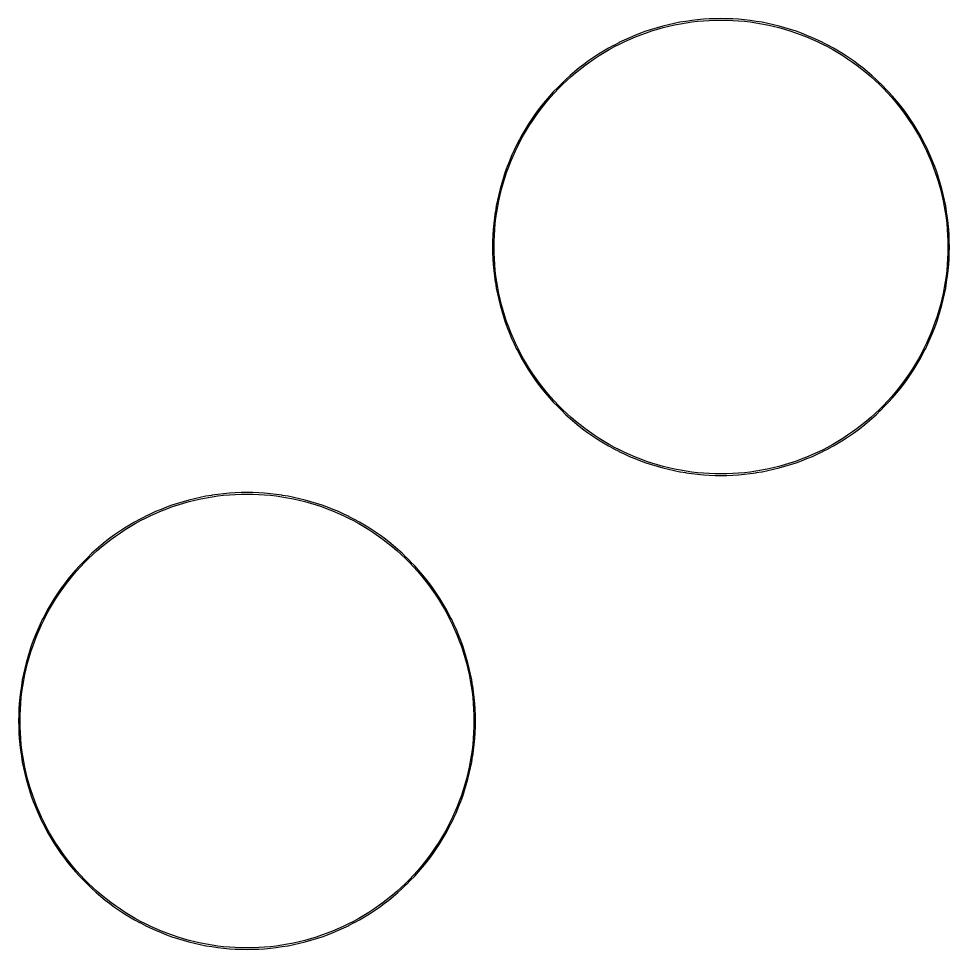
# Model space of a CAD drawing. Extents: x 5 to 45, y 9 to 138.
# Drawn here: x 12.36 to 18.6, y 53.65 to 59.88 of the extents above; entities that cross this region are included whole.
import ezdxf

# ---------------------------------------------------------------- set-up
doc = ezdxf.new("R2010")
doc.units = 0

msp = doc.modelspace()

# ---------------------------------------------------------------- linework, layer by layer
at = {"color": 34, "true_color": 0x008000}
for points in [[(17.02611, 59.88342, 0), (16.98701, 59.88189, 0), (16.94789, 59.87935, 0), (16.90877, 59.8758, 0), (16.86966, 59.87122, 0), (16.8308, 59.86564, 0), (16.82927, 59.86539, 0), (16.79066, 59.85904, 0), (16.75205, 59.85142, 0), (16.7137, 59.84279, 0), (16.6756, 59.83339, 0), (16.63775, 59.82298, 0), (16.60016, 59.81155, 0), (16.56281, 59.7991, 0), (16.52599, 59.78564, 0), (16.48941, 59.77141, 0), (16.45335, 59.75617, 0), (16.41753, 59.73992, 0), (16.38223, 59.7229, 0), (16.38084, 59.7222, 0), (16.34717, 59.70487, 0), (16.34716, 59.70487, 0), (16.34579, 59.70416, 0), (16.31149, 59.68511, 0), (16.27747, 59.6653, 0), (16.24419, 59.64473, 0), (16.21117, 59.62314, 0), (16.17892, 59.60078, 0), (16.14717, 59.57767, 0), (16.11618, 59.55379, 0), (16.0857, 59.5289, 0), (16.05573, 59.5035, 0), (16.02677, 59.47709, 0), (15.99832, 59.45016, 0), (15.96929, 59.42113, 0), (15.94236, 59.39268, 0), (15.91595, 59.36372, 0), (15.89055, 59.33375, 0), (15.86565, 59.30327, 0), (15.84178, 59.27228, 0), (15.81866, 59.24053, 0), (15.79631, 59.20827, 0), (15.77472, 59.17525, 0), (15.75415, 59.14198, 0), (15.73434, 59.10794, 0), (15.71529, 59.07365, 0), (15.71458, 59.07227, 0), (15.69725, 59.0386, 0), (15.69655, 59.03722, 0), (15.67953, 59.00192, 0), (15.66327, 58.9661, 0), (15.64803, 58.93003, 0), (15.63381, 58.89346, 0), (15.62035, 58.85663, 0), (15.6079, 58.81929, 0), (15.59647, 58.7817, 0), (15.58606, 58.74385, 0), (15.57666, 58.70575, 0), (15.56802, 58.6674, 0), (15.5604, 58.62879, 0), (15.55405, 58.59018, 0), (15.55381, 58.58865, 0), (15.54822, 58.54979, 0), (15.54365, 58.51067, 0), (15.5401, 58.47156, 0), (15.53756, 58.43244, 0), (15.53603, 58.39333, 0), (15.53552, 58.35396, 0), (15.53603, 58.31459, 0), (15.53756, 58.27547, 0), (15.5401, 58.23635, 0), (15.54365, 58.19724, 0), (15.54822, 58.15812, 0), (15.55381, 58.11926, 0), (15.55405, 58.11773, 0), (15.5604, 58.07912, 0), (15.56802, 58.04051, 0), (15.57666, 58.00216, 0), (15.58606, 57.96406, 0), (15.59647, 57.92621, 0), (15.6079, 57.88862, 0), (15.62035, 57.85128, 0), (15.63381, 57.81445, 0), (15.64803, 57.77788, 0), (15.66327, 57.74181, 0), (15.67953, 57.70599, 0), (15.69655, 57.67069, 0), (15.69725, 57.66931, 0), (15.71529, 57.63426, 0), (15.73434, 57.59997, 0), (15.75415, 57.56593, 0), (15.77472, 57.53266, 0), (15.79631, 57.49964, 0), (15.81866, 57.46738, 0), (15.84178, 57.43563, 0), (15.86565, 57.40464, 0), (15.89055, 57.37416, 0), (15.91595, 57.34419, 0), (15.94236, 57.31523, 0), (15.96929, 57.28678, 0), (15.99832, 57.25775, 0), (16.02677, 57.23082, 0), (16.05573, 57.20441, 0), (16.0857, 57.17901, 0), (16.11618, 57.15412, 0), (16.14717, 57.13024, 0), (16.17892, 57.10713, 0), (16.21117, 57.08477, 0), (16.24419, 57.06318, 0), (16.27747, 57.04261, 0), (16.31149, 57.0228, 0), (16.34579, 57.00375, 0), (16.34716, 57.00304, 0), (16.38084, 56.98571, 0), (16.38223, 56.98501, 0), (16.41753, 56.96799, 0), (16.45335, 56.95174, 0), (16.48941, 56.9365, 0), (16.52599, 56.92227, 0), (16.56281, 56.90881, 0), (16.60016, 56.89636, 0), (16.63775, 56.88493, 0), (16.6756, 56.87452, 0), (16.7137, 56.86512, 0), (16.75205, 56.85649, 0), (16.79066, 56.84887, 0), (16.79132, 56.84876, 0), (16.82927, 56.84252, 0), (16.8308, 56.84227, 0), (16.86966, 56.83669, 0), (16.90877, 56.83211, 0), (16.94789, 56.82856, 0), (16.98701, 56.82602, 0), (17.02611, 56.82449, 0), (17.06549, 56.82399, 0), (17.10485, 56.82449, 0), (17.14398, 56.82602, 0), (17.1831, 56.82856, 0), (17.22221, 56.83211, 0), (17.26133, 56.83669, 0), (17.30019, 56.84227, 0), (17.30172, 56.84252, 0), (17.3388, 56.84862, 0), (17.34033, 56.84887, 0), (17.37894, 56.85649, 0), (17.41729, 56.86512, 0), (17.45539, 56.87452, 0), (17.49324, 56.88493, 0), (17.53083, 56.89636, 0), (17.56816, 56.90881, 0), (17.605, 56.92227, 0), (17.64157, 56.9365, 0), (17.67764, 56.95174, 0), (17.71345, 56.96799, 0), (17.74876, 56.98501, 0), (17.75013, 56.98571, 0), (17.78381, 57.00304, 0), (17.78519, 57.00375, 0), (17.81947, 57.0228, 0), (17.85352, 57.04261, 0), (17.88679, 57.06318, 0), (17.9198, 57.08477, 0), (17.95207, 57.10713, 0), (17.98382, 57.13024, 0), (18.01481, 57.15412, 0), (18.04529, 57.17901, 0), (18.07526, 57.20441, 0), (18.10422, 57.23082, 0), (18.13266, 57.25775, 0), (18.13375, 57.25884, 0), (18.1617, 57.28678, 0), (18.18862, 57.31523, 0), (18.21503, 57.34419, 0), (18.24044, 57.37416, 0), (18.26532, 57.40464, 0), (18.28921, 57.43563, 0), (18.31232, 57.46738, 0), (18.33467, 57.49964, 0), (18.35626, 57.53266, 0), (18.37684, 57.56593, 0), (18.39665, 57.59997, 0), (18.4157, 57.63426, 0), (18.43373, 57.66931, 0), (18.43443, 57.67069, 0), (18.45146, 57.70599, 0), (18.46771, 57.74181, 0), (18.48295, 57.77788, 0), (18.49718, 57.81445, 0), (18.51063, 57.85128, 0), (18.52308, 57.88862, 0), (18.53451, 57.92621, 0), (18.54493, 57.96406, 0), (18.55433, 58.00216, 0), (18.56296, 58.04051, 0), (18.57058, 58.07912, 0), (18.57693, 58.11773, 0), (18.57717, 58.11926, 0), (18.58276, 58.15812, 0), (18.58733, 58.19724, 0), (18.59089, 58.23635, 0), (18.59343, 58.27547, 0), (18.59495, 58.31459, 0), (18.59546, 58.35396, 0), (18.59495, 58.39333, 0), (18.59343, 58.43244, 0), (18.59089, 58.47156, 0), (18.58733, 58.51067, 0), (18.58276, 58.54979, 0), (18.57717, 58.58865, 0), (18.57693, 58.59018, 0), (18.57058, 58.62879, 0), (18.56296, 58.6674, 0), (18.55433, 58.70575, 0), (18.54493, 58.74385, 0), (18.53451, 58.7817, 0), (18.52308, 58.81929, 0), (18.51063, 58.85663, 0), (18.49718, 58.89346, 0), (18.48295, 58.93003, 0), (18.46771, 58.9661, 0), (18.45146, 59.00192, 0), (18.43443, 59.03722, 0), (18.43373, 59.0386, 0), (18.4157, 59.07365, 0), (18.39665, 59.10794, 0), (18.37684, 59.14198, 0), (18.35626, 59.17525, 0), (18.33467, 59.20827, 0), (18.31232, 59.24053, 0), (18.28921, 59.27228, 0), (18.26532, 59.30327, 0), (18.24044, 59.33375, 0), (18.21503, 59.36372, 0), (18.18862, 59.39268, 0), (18.1617, 59.42113, 0), (18.16059, 59.42222, 0), (18.13376, 59.44905, 0), (18.13375, 59.44907, 0), (18.13266, 59.45016, 0), (18.10422, 59.47709, 0), (18.07526, 59.5035, 0), (18.04529, 59.5289, 0), (18.01481, 59.55379, 0), (17.98382, 59.57767, 0), (17.95207, 59.60078, 0), (17.9198, 59.62314, 0), (17.88679, 59.64473, 0), (17.85352, 59.6653, 0), (17.81947, 59.68511, 0), (17.78519, 59.70416, 0), (17.75013, 59.7222, 0), (17.74876, 59.7229, 0), (17.71345, 59.73992, 0), (17.67764, 59.75617, 0), (17.64157, 59.77141, 0), (17.605, 59.78564, 0), (17.56816, 59.7991, 0), (17.53083, 59.81155, 0), (17.49324, 59.82298, 0), (17.45539, 59.83339, 0), (17.41729, 59.84279, 0), (17.37894, 59.85142, 0), (17.34033, 59.85904, 0), (17.30172, 59.86539, 0), (17.30019, 59.86564, 0), (17.26133, 59.87122, 0), (17.22221, 59.8758, 0), (17.1831, 59.87935, 0), (17.14398, 59.88189, 0), (17.10485, 59.88342, 0), (17.06549, 59.88392, 0), (17.02611, 59.88342, 0)], [(17.14398, 56.83592, 0), (17.10485, 56.8344, 0), (17.06549, 56.83389, 0), (17.02611, 56.8344, 0), (16.98701, 56.83592, 0), (16.94789, 56.83846, 0), (16.90877, 56.84202, 0), (16.86966, 56.84659, 0), (16.83136, 56.8521, 0), (16.79372, 56.85829, 0), (16.7551, 56.86591, 0), (16.71676, 56.87454, 0), (16.67866, 56.88394, 0), (16.6408, 56.89436, 0), (16.60322, 56.90579, 0), (16.56588, 56.91823, 0), (16.52905, 56.93169, 0), (16.49248, 56.94592, 0), (16.45641, 56.96116, 0), (16.42059, 56.97741, 0), (16.38544, 56.99436, 0), (16.35162, 57.01176, 0), (16.31732, 57.03081, 0), (16.28329, 57.05062, 0), (16.25002, 57.0712, 0), (16.21699, 57.09279, 0), (16.18474, 57.11514, 0), (16.15299, 57.13825, 0), (16.122, 57.16213, 0), (16.09152, 57.18702, 0), (16.06155, 57.21242, 0), (16.03259, 57.23884, 0), (16.00414, 57.26576, 0), (15.97731, 57.29259, 0), (15.9773, 57.29261, 0), (15.95038, 57.32105, 0), (15.92396, 57.35001, 0), (15.89856, 57.37998, 0), (15.87367, 57.41046, 0), (15.84979, 57.44145, 0), (15.82668, 57.4732, 0), (15.80433, 57.50546, 0), (15.78274, 57.53848, 0), (15.76216, 57.57175, 0), (15.74235, 57.60579, 0), (15.7233, 57.64008, 0), (15.70582, 57.67406, 0), (15.68895, 57.70906, 0), (15.6727, 57.74487, 0), (15.65746, 57.78094, 0), (15.64323, 57.81751, 0), (15.62977, 57.85434, 0), (15.61732, 57.89168, 0), (15.60589, 57.92927, 0), (15.59548, 57.96712, 0), (15.58608, 58.00522, 0), (15.57745, 58.04357, 0), (15.56983, 58.08218, 0), (15.56364, 58.11982, 0), (15.55813, 58.15812, 0), (15.55356, 58.19724, 0), (15.55, 58.23635, 0), (15.54746, 58.27547, 0), (15.54594, 58.31459, 0), (15.54543, 58.35396, 0), (15.54594, 58.39333, 0), (15.54746, 58.43244, 0), (15.55, 58.47156, 0), (15.55356, 58.51067, 0), (15.55813, 58.54979, 0), (15.56364, 58.58809, 0), (15.56983, 58.62573, 0), (15.57745, 58.66434, 0), (15.58608, 58.70269, 0), (15.59548, 58.74079, 0), (15.60589, 58.77864, 0), (15.61732, 58.81623, 0), (15.62977, 58.85357, 0), (15.64323, 58.8904, 0), (15.65746, 58.92697, 0), (15.6727, 58.96304, 0), (15.68895, 58.99885, 0), (15.70582, 59.03385, 0), (15.7233, 59.06783, 0), (15.74235, 59.10212, 0), (15.76216, 59.13616, 0), (15.78274, 59.16943, 0), (15.80433, 59.20245, 0), (15.82668, 59.23471, 0), (15.84979, 59.26646, 0), (15.87367, 59.29745, 0), (15.89856, 59.32793, 0), (15.92396, 59.3579, 0), (15.95038, 59.38686, 0), (15.9773, 59.4153, 0), (15.97731, 59.41532, 0), (16.00414, 59.44215, 0), (16.03259, 59.46907, 0), (16.06155, 59.49549, 0), (16.09152, 59.52089, 0), (16.122, 59.54578, 0), (16.15299, 59.56966, 0), (16.18474, 59.59277, 0), (16.21699, 59.61512, 0), (16.25002, 59.63671, 0), (16.28329, 59.65729, 0), (16.31732, 59.6771, 0), (16.35162, 59.69615, 0), (16.38544, 59.71355, 0), (16.42059, 59.7305, 0), (16.45641, 59.74675, 0), (16.49248, 59.76199, 0), (16.52905, 59.77622, 0), (16.56588, 59.78968, 0), (16.60322, 59.80212, 0), (16.6408, 59.81355, 0), (16.67866, 59.82397, 0), (16.71676, 59.83337, 0), (16.7551, 59.842, 0), (16.79372, 59.84962, 0), (16.83136, 59.85581, 0), (16.86966, 59.86132, 0), (16.90877, 59.86589, 0), (16.94789, 59.86945, 0), (16.98701, 59.87199, 0), (17.02611, 59.87351, 0), (17.06549, 59.87402, 0), (17.10485, 59.87351, 0), (17.14398, 59.87199, 0), (17.1831, 59.86945, 0), (17.22221, 59.86589, 0), (17.26133, 59.86132, 0), (17.29963, 59.85581, 0), (17.33727, 59.84962, 0), (17.37587, 59.842, 0), (17.41423, 59.83337, 0), (17.45233, 59.82397, 0), (17.49017, 59.81355, 0), (17.52777, 59.80212, 0), (17.5651, 59.78968, 0), (17.60193, 59.77622, 0), (17.63851, 59.76199, 0), (17.67458, 59.74675, 0), (17.71039, 59.7305, 0), (17.74524, 59.7137, 0), (17.77937, 59.69615, 0), (17.81365, 59.6771, 0), (17.8477, 59.65729, 0), (17.88097, 59.63671, 0), (17.91398, 59.61512, 0), (17.94625, 59.59277, 0), (17.978, 59.56966, 0), (18.00899, 59.54578, 0), (18.03947, 59.52089, 0), (18.06944, 59.49549, 0), (18.09838, 59.46907, 0), (18.12684, 59.44215, 0), (18.15386, 59.41512, 0), (18.18061, 59.38686, 0), (18.20703, 59.3579, 0), (18.23243, 59.32793, 0), (18.25732, 59.29745, 0), (18.28118, 59.26646, 0), (18.30431, 59.23471, 0), (18.32666, 59.20245, 0), (18.34825, 59.16943, 0), (18.36882, 59.13616, 0), (18.38863, 59.10212, 0), (18.40768, 59.06783, 0), (18.42531, 59.03355, 0), (18.44203, 58.99885, 0), (18.45829, 58.96304, 0), (18.47353, 58.92697, 0), (18.48774, 58.8904, 0), (18.50122, 58.85357, 0), (18.51366, 58.81623, 0), (18.52508, 58.77864, 0), (18.5355, 58.74079, 0), (18.54489, 58.70269, 0), (18.55354, 58.66434, 0), (18.56116, 58.62573, 0), (18.56742, 58.58762, 0), (18.57285, 58.54979, 0), (18.57743, 58.51067, 0), (18.58098, 58.47156, 0), (18.58352, 58.43244, 0), (18.58505, 58.39333, 0), (18.58556, 58.35396, 0), (18.58505, 58.31459, 0), (18.58352, 58.27547, 0), (18.58098, 58.23635, 0), (18.57743, 58.19724, 0), (18.57285, 58.15812, 0), (18.56742, 58.12029, 0), (18.56116, 58.08218, 0), (18.55354, 58.04357, 0), (18.54489, 58.00522, 0), (18.5355, 57.96712, 0), (18.52508, 57.92927, 0), (18.51366, 57.89168, 0), (18.50122, 57.85434, 0), (18.48774, 57.81751, 0), (18.47353, 57.78094, 0), (18.45829, 57.74487, 0), (18.44203, 57.70906, 0), (18.42531, 57.67436, 0), (18.40768, 57.64008, 0), (18.38863, 57.60579, 0), (18.36882, 57.57175, 0), (18.34825, 57.53848, 0), (18.32666, 57.50546, 0), (18.30431, 57.4732, 0), (18.28118, 57.44145, 0), (18.25732, 57.41046, 0), (18.23243, 57.37998, 0), (18.20703, 57.35001, 0), (18.18061, 57.32105, 0), (18.15386, 57.29279, 0), (18.12683, 57.26575, 0), (18.09838, 57.23884, 0), (18.06944, 57.21242, 0), (18.03947, 57.18702, 0), (18.00899, 57.16213, 0), (17.978, 57.13825, 0), (17.94625, 57.11514, 0), (17.91398, 57.09279, 0), (17.88097, 57.0712, 0), (17.8477, 57.05062, 0), (17.81365, 57.03081, 0), (17.77937, 57.01176, 0), (17.74524, 56.99421, 0), (17.71039, 56.97741, 0), (17.67458, 56.96116, 0), (17.63851, 56.94592, 0), (17.60193, 56.93169, 0), (17.5651, 56.91823, 0), (17.52777, 56.90579, 0), (17.49017, 56.89436, 0), (17.45233, 56.88394, 0), (17.41423, 56.87454, 0), (17.37587, 56.86591, 0), (17.33727, 56.85829, 0), (17.29963, 56.8521, 0), (17.26133, 56.84659, 0), (17.22221, 56.84202, 0), (17.1831, 56.83846, 0), (17.14398, 56.83592, 0)], [(13.85112, 56.70842, 0), (13.81201, 56.70689, 0), (13.77289, 56.70435, 0), (13.73377, 56.7008, 0), (13.69466, 56.69622, 0), (13.6558, 56.69064, 0), (13.65427, 56.69039, 0), (13.61566, 56.68404, 0), (13.57705, 56.67642, 0), (13.5387, 56.66779, 0), (13.5006, 56.65839, 0), (13.46275, 56.64798, 0), (13.42516, 56.63655, 0), (13.38782, 56.6241, 0), (13.35099, 56.61064, 0), (13.31441, 56.59641, 0), (13.27835, 56.58117, 0), (13.24253, 56.56492, 0), (13.20723, 56.5479, 0), (13.20585, 56.5472, 0), (13.17079, 56.52916, 0), (13.1365, 56.51011, 0), (13.10247, 56.4903, 0), (13.06919, 56.46973, 0), (13.03617, 56.44814, 0), (13.00392, 56.42578, 0), (12.97217, 56.40267, 0), (12.94118, 56.37879, 0), (12.9107, 56.3539, 0), (12.88073, 56.3285, 0), (12.85177, 56.30209, 0), (12.82332, 56.27516, 0), (12.79429, 56.24613, 0), (12.76736, 56.21768, 0), (12.74095, 56.18872, 0), (12.71555, 56.15875, 0), (12.69065, 56.12827, 0), (12.66678, 56.09728, 0), (12.64366, 56.06553, 0), (12.62131, 56.03327, 0), (12.59972, 56.00025, 0), (12.57915, 55.96698, 0), (12.55934, 55.93294, 0), (12.54029, 55.89865, 0), (12.53958, 55.89727, 0), (12.52225, 55.8636, 0), (12.52155, 55.86222, 0), (12.50453, 55.82692, 0), (12.48827, 55.7911, 0), (12.47303, 55.75503, 0), (12.45881, 55.71846, 0), (12.44535, 55.68163, 0), (12.4329, 55.64429, 0), (12.42147, 55.6067, 0), (12.41106, 55.56885, 0), (12.40166, 55.53075, 0), (12.39302, 55.4924, 0), (12.3854, 55.45379, 0), (12.37905, 55.41518, 0), (12.37881, 55.41365, 0), (12.37322, 55.37479, 0), (12.36865, 55.33567, 0), (12.3651, 55.29656, 0), (12.36256, 55.25744, 0), (12.36103, 55.21833, 0), (12.36052, 55.17896, 0), (12.36103, 55.13959, 0), (12.36256, 55.10047, 0), (12.3651, 55.06135, 0), (12.36865, 55.02224, 0), (12.37322, 54.98312, 0), (12.37881, 54.94426, 0), (12.37905, 54.94273, 0), (12.3854, 54.90412, 0), (12.39302, 54.86551, 0), (12.40166, 54.82716, 0), (12.41106, 54.78906, 0), (12.42147, 54.75121, 0), (12.4329, 54.71362, 0), (12.44535, 54.67628, 0), (12.45881, 54.63945, 0), (12.47303, 54.60288, 0), (12.48827, 54.56681, 0), (12.50453, 54.53099, 0), (12.52155, 54.49569, 0), (12.52225, 54.49431, 0), (12.54029, 54.45926, 0), (12.55934, 54.42497, 0), (12.57915, 54.39093, 0), (12.59972, 54.35766, 0), (12.62131, 54.32464, 0), (12.64366, 54.29238, 0), (12.66678, 54.26063, 0), (12.69065, 54.22964, 0), (12.71555, 54.19916, 0), (12.74095, 54.16919, 0), (12.76736, 54.14023, 0), (12.79429, 54.11178, 0), (12.82332, 54.08275, 0), (12.85177, 54.05582, 0), (12.88073, 54.02941, 0), (12.9107, 54.00401, 0), (12.94118, 53.97912, 0), (12.97217, 53.95524, 0), (13.00392, 53.93213, 0), (13.03617, 53.90977, 0), (13.06919, 53.88818, 0), (13.10247, 53.86761, 0), (13.1365, 53.8478, 0), (13.17079, 53.82875, 0), (13.17217, 53.82804, 0), (13.20585, 53.81071, 0), (13.20723, 53.81001, 0), (13.24253, 53.79299, 0), (13.27835, 53.77674, 0), (13.31441, 53.7615, 0), (13.35099, 53.74727, 0), (13.38782, 53.73381, 0), (13.42516, 53.72136, 0), (13.46275, 53.70993, 0), (13.5006, 53.69952, 0), (13.5387, 53.69012, 0), (13.57705, 53.68149, 0), (13.61566, 53.67387, 0), (13.61633, 53.67376, 0), (13.65427, 53.66752, 0), (13.6558, 53.66727, 0), (13.69466, 53.66169, 0), (13.73377, 53.65711, 0), (13.77289, 53.65356, 0), (13.81201, 53.65102, 0), (13.85112, 53.64949, 0), (13.89049, 53.64899, 0), (13.92986, 53.64949, 0), (13.96898, 53.65102, 0), (14.0081, 53.65356, 0), (14.04721, 53.65711, 0), (14.08633, 53.66169, 0), (14.12519, 53.66727, 0), (14.12672, 53.66752, 0), (14.16466, 53.67376, 0), (14.16533, 53.67387, 0), (14.20394, 53.68149, 0), (14.24229, 53.69012, 0), (14.28039, 53.69952, 0), (14.31824, 53.70993, 0), (14.35583, 53.72136, 0), (14.39317, 53.73381, 0), (14.43, 53.74727, 0), (14.46657, 53.7615, 0), (14.50264, 53.77674, 0), (14.53845, 53.79299, 0), (14.57376, 53.81001, 0), (14.57514, 53.81071, 0), (14.60881, 53.82804, 0), (14.61019, 53.82875, 0), (14.64448, 53.8478, 0), (14.67852, 53.86761, 0), (14.71179, 53.88818, 0), (14.74481, 53.90977, 0), (14.77707, 53.93213, 0), (14.80882, 53.95524, 0), (14.83981, 53.97912, 0), (14.87029, 54.00401, 0), (14.90026, 54.02941, 0), (14.92922, 54.05582, 0), (14.95766, 54.08275, 0), (14.95876, 54.08384, 0), (14.9867, 54.11178, 0), (15.01362, 54.14023, 0), (15.04004, 54.16919, 0), (15.06544, 54.19916, 0), (15.09033, 54.22964, 0), (15.11421, 54.26063, 0), (15.13732, 54.29238, 0), (15.15967, 54.32464, 0), (15.18126, 54.35766, 0), (15.20184, 54.39093, 0), (15.22165, 54.42497, 0), (15.2407, 54.45926, 0), (15.25873, 54.49431, 0), (15.25944, 54.49569, 0), (15.27646, 54.53099, 0), (15.29271, 54.56681, 0), (15.30795, 54.60288, 0), (15.32218, 54.63945, 0), (15.33564, 54.67628, 0), (15.34808, 54.71362, 0), (15.35951, 54.75121, 0), (15.36993, 54.78906, 0), (15.37933, 54.82716, 0), (15.38796, 54.86551, 0), (15.39558, 54.90412, 0), (15.40193, 54.94273, 0), (15.40217, 54.94426, 0), (15.40776, 54.98312, 0), (15.41233, 55.02224, 0), (15.41589, 55.06135, 0), (15.41843, 55.10047, 0), (15.41995, 55.13959, 0), (15.42046, 55.17896, 0), (15.41995, 55.21833, 0), (15.41843, 55.25744, 0), (15.41589, 55.29656, 0), (15.41233, 55.33567, 0), (15.40776, 55.37479, 0), (15.40217, 55.41365, 0), (15.40193, 55.41518, 0), (15.39558, 55.45379, 0), (15.38796, 55.4924, 0), (15.37933, 55.53075, 0), (15.36993, 55.56885, 0), (15.35951, 55.6067, 0), (15.34808, 55.64429, 0), (15.33564, 55.68163, 0), (15.32218, 55.71846, 0), (15.30795, 55.75503, 0), (15.29271, 55.7911, 0), (15.27646, 55.82692, 0), (15.25944, 55.86222, 0), (15.25873, 55.8636, 0), (15.2407, 55.89865, 0), (15.22165, 55.93294, 0), (15.20184, 55.96698, 0), (15.18126, 56.00025, 0), (15.15967, 56.03327, 0), (15.13732, 56.06553, 0), (15.11421, 56.09728, 0), (15.09033, 56.12827, 0), (15.06544, 56.15875, 0), (15.04004, 56.18872, 0), (15.01362, 56.21768, 0), (14.9867, 56.24613, 0), (14.9856, 56.24722, 0), (14.95877, 56.27405, 0), (14.95876, 56.27407, 0), (14.95766, 56.27516, 0), (14.92922, 56.30209, 0), (14.90026, 56.3285, 0), (14.87029, 56.3539, 0), (14.83981, 56.37879, 0), (14.80882, 56.40267, 0), (14.77707, 56.42578, 0), (14.74481, 56.44814, 0), (14.71179, 56.46973, 0), (14.67852, 56.4903, 0), (14.64448, 56.51011, 0), (14.61019, 56.52916, 0), (14.57514, 56.5472, 0), (14.57376, 56.5479, 0), (14.53845, 56.56492, 0), (14.50264, 56.58117, 0), (14.46657, 56.59641, 0), (14.43, 56.61064, 0), (14.39317, 56.6241, 0), (14.35583, 56.63655, 0), (14.31824, 56.64798, 0), (14.28039, 56.65839, 0), (14.24229, 56.66779, 0), (14.20394, 56.67642, 0), (14.16533, 56.68404, 0), (14.12672, 56.69039, 0), (14.12519, 56.69064, 0), (14.08633, 56.69622, 0), (14.04721, 56.7008, 0), (14.0081, 56.70435, 0), (13.96898, 56.70689, 0), (13.92986, 56.70842, 0), (13.89049, 56.70892, 0), (13.85112, 56.70842, 0)], [(13.96898, 53.66092, 0), (13.92986, 53.6594, 0), (13.89049, 53.65889, 0), (13.85112, 53.6594, 0), (13.81201, 53.66092, 0), (13.77289, 53.66346, 0), (13.73377, 53.66702, 0), (13.69466, 53.67159, 0), (13.65636, 53.6771, 0), (13.61872, 53.68329, 0), (13.58011, 53.69091, 0), (13.54176, 53.69954, 0), (13.50366, 53.70894, 0), (13.46581, 53.71936, 0), (13.42822, 53.73079, 0), (13.39088, 53.74323, 0), (13.35405, 53.75669, 0), (13.31748, 53.77092, 0), (13.28141, 53.78616, 0), (13.24559, 53.80241, 0), (13.2106, 53.81928, 0), (13.17662, 53.83676, 0), (13.14233, 53.85581, 0), (13.10829, 53.87562, 0), (13.07502, 53.8962, 0), (13.042, 53.91779, 0), (13.00974, 53.94014, 0), (12.97799, 53.96325, 0), (12.947, 53.98713, 0), (12.91652, 54.01202, 0), (12.88655, 54.03742, 0), (12.85759, 54.06384, 0), (12.82933, 54.09058, 0), (12.8023, 54.11761, 0), (12.77538, 54.14605, 0), (12.74896, 54.17501, 0), (12.72356, 54.20498, 0), (12.69867, 54.23546, 0), (12.67479, 54.26645, 0), (12.65168, 54.2982, 0), (12.62933, 54.33046, 0), (12.60774, 54.36348, 0), (12.58716, 54.39675, 0), (12.56735, 54.43079, 0), (12.5483, 54.46508, 0), (12.53082, 54.49906, 0), (12.51395, 54.53406, 0), (12.4977, 54.56987, 0), (12.48246, 54.60594, 0), (12.46823, 54.64251, 0), (12.45477, 54.67934, 0), (12.44232, 54.71668, 0), (12.43089, 54.75427, 0), (12.42048, 54.79212, 0), (12.41108, 54.83022, 0), (12.40245, 54.86857, 0), (12.39483, 54.90718, 0), (12.38864, 54.94482, 0), (12.38313, 54.98312, 0), (12.37856, 55.02224, 0), (12.375, 55.06135, 0), (12.37246, 55.10047, 0), (12.37094, 55.13959, 0), (12.37043, 55.17896, 0), (12.37094, 55.21833, 0), (12.37246, 55.25744, 0), (12.375, 55.29656, 0), (12.37856, 55.33567, 0), (12.38313, 55.37479, 0), (12.38864, 55.41309, 0), (12.39483, 55.45073, 0), (12.40245, 55.48934, 0), (12.41108, 55.52769, 0), (12.42048, 55.56579, 0), (12.43089, 55.60364, 0), (12.44232, 55.64123, 0), (12.45477, 55.67857, 0), (12.46823, 55.7154, 0), (12.48246, 55.75197, 0), (12.4977, 55.78804, 0), (12.51395, 55.82385, 0), (12.53082, 55.85885, 0), (12.5483, 55.89283, 0), (12.56735, 55.92712, 0), (12.58716, 55.96116, 0), (12.60774, 55.99443, 0), (12.62933, 56.02745, 0), (12.65168, 56.05971, 0), (12.67479, 56.09146, 0), (12.69867, 56.12245, 0), (12.72356, 56.15293, 0), (12.74896, 56.1829, 0), (12.77538, 56.21186, 0), (12.8023, 56.2403, 0), (12.80231, 56.24032, 0), (12.82914, 56.26715, 0), (12.85759, 56.29407, 0), (12.88655, 56.32049, 0), (12.91652, 56.34589, 0), (12.947, 56.37078, 0), (12.97799, 56.39466, 0), (13.00974, 56.41777, 0), (13.042, 56.44012, 0), (13.07502, 56.46171, 0), (13.10829, 56.48229, 0), (13.14233, 56.5021, 0), (13.17662, 56.52115, 0), (13.2106, 56.53863, 0), (13.24559, 56.5555, 0), (13.28141, 56.57175, 0), (13.31748, 56.58699, 0), (13.35405, 56.60122, 0), (13.39088, 56.61468, 0), (13.42822, 56.62712, 0), (13.46581, 56.63855, 0), (13.50366, 56.64897, 0), (13.54176, 56.65837, 0), (13.58011, 56.667, 0), (13.61872, 56.67462, 0), (13.65636, 56.68081, 0), (13.69466, 56.68632, 0), (13.73377, 56.69089, 0), (13.77289, 56.69445, 0), (13.81201, 56.69699, 0), (13.85112, 56.69851, 0), (13.89049, 56.69902, 0), (13.92986, 56.69851, 0), (13.96898, 56.69699, 0), (14.0081, 56.69445, 0), (14.04721, 56.69089, 0), (14.08633, 56.68632, 0), (14.12463, 56.68081, 0), (14.16227, 56.67462, 0), (14.20087, 56.667, 0), (14.23923, 56.65837, 0), (14.27733, 56.64897, 0), (14.31517, 56.63855, 0), (14.35277, 56.62712, 0), (14.3901, 56.61468, 0), (14.42693, 56.60122, 0), (14.46351, 56.58699, 0), (14.49958, 56.57175, 0), (14.53539, 56.5555, 0), (14.57039, 56.53863, 0), (14.60437, 56.52115, 0), (14.63866, 56.5021, 0), (14.6727, 56.48229, 0), (14.70597, 56.46171, 0), (14.73899, 56.44012, 0), (14.77125, 56.41777, 0), (14.803, 56.39466, 0), (14.83399, 56.37078, 0), (14.86447, 56.34589, 0), (14.89444, 56.32049, 0), (14.92339, 56.29407, 0), (14.95184, 56.26715, 0), (14.97869, 56.2403, 0), (15.00561, 56.21186, 0), (15.03203, 56.1829, 0), (15.05743, 56.15293, 0), (15.08232, 56.12245, 0), (15.10619, 56.09146, 0), (15.12931, 56.05971, 0), (15.15166, 56.02745, 0), (15.17325, 55.99443, 0), (15.19382, 55.96116, 0), (15.21364, 55.92712, 0), (15.23269, 55.89283, 0), (15.25017, 55.85886, 0), (15.26703, 55.82385, 0), (15.28329, 55.78804, 0), (15.29853, 55.75197, 0), (15.31275, 55.7154, 0), (15.32622, 55.67857, 0), (15.33866, 55.64123, 0), (15.35009, 55.60364, 0), (15.36051, 55.56579, 0), (15.3699, 55.52769, 0), (15.37854, 55.48934, 0), (15.38616, 55.45073, 0), (15.39235, 55.41309, 0), (15.39786, 55.37479, 0), (15.40243, 55.33567, 0), (15.40598, 55.29656, 0), (15.40852, 55.25744, 0), (15.41005, 55.21833, 0), (15.41056, 55.17896, 0), (15.41005, 55.13959, 0), (15.40852, 55.10047, 0), (15.40598, 55.06135, 0), (15.40243, 55.02224, 0), (15.39786, 54.98312, 0), (15.39235, 54.94482, 0), (15.38616, 54.90718, 0), (15.37854, 54.86857, 0), (15.3699, 54.83022, 0), (15.36051, 54.79212, 0), (15.35009, 54.75427, 0), (15.33866, 54.71668, 0), (15.32622, 54.67934, 0), (15.31275, 54.64251, 0), (15.29853, 54.60594, 0), (15.28329, 54.56987, 0), (15.26703, 54.53406, 0), (15.25017, 54.49905, 0), (15.23269, 54.46508, 0), (15.21364, 54.43079, 0), (15.19382, 54.39675, 0), (15.17325, 54.36348, 0), (15.15166, 54.33046, 0), (15.12931, 54.2982, 0), (15.10619, 54.26645, 0), (15.08232, 54.23546, 0), (15.05743, 54.20498, 0), (15.03203, 54.17501, 0), (15.00561, 54.14605, 0), (14.97869, 54.11761, 0), (14.95184, 54.09076, 0), (14.92339, 54.06384, 0), (14.89444, 54.03742, 0), (14.86447, 54.01202, 0), (14.83399, 53.98713, 0), (14.803, 53.96325, 0), (14.77125, 53.94014, 0), (14.73899, 53.91779, 0), (14.70597, 53.8962, 0), (14.6727, 53.87562, 0), (14.63866, 53.85581, 0), (14.60437, 53.83676, 0), (14.57039, 53.81928, 0), (14.53539, 53.80241, 0), (14.49958, 53.78616, 0), (14.46351, 53.77092, 0), (14.42693, 53.75669, 0), (14.3901, 53.74323, 0), (14.35277, 53.73079, 0), (14.31517, 53.71936, 0), (14.27733, 53.70894, 0), (14.23923, 53.69954, 0), (14.20087, 53.69091, 0), (14.16227, 53.68329, 0), (14.12463, 53.6771, 0), (14.08633, 53.67159, 0), (14.04721, 53.66702, 0), (14.0081, 53.66346, 0), (13.96898, 53.66092, 0)]]:
    msp.add_polyline3d(points, close=True, dxfattribs=at)

doc.saveas('drawing.dxf')
